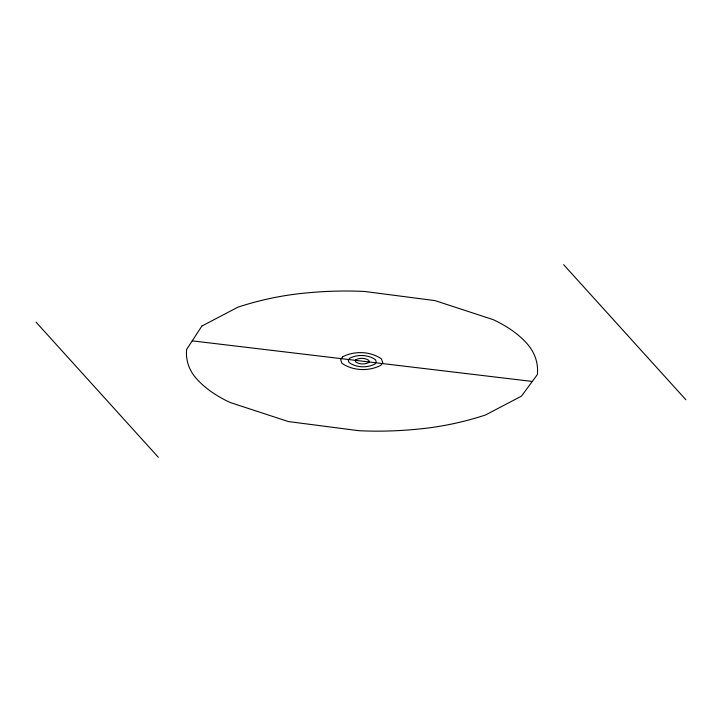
<?xml version="1.0" encoding="UTF-8"?>
<svg xmlns="http://www.w3.org/2000/svg" width="722" height="722" viewBox="0 0 722 722"><rect width="100%" height="100%" fill="white"/><g stroke="black" fill="none" stroke-linecap="round" stroke-linejoin="round"><path stroke-width="1.08" d="M192.232 340.856L532.304 381.451M563.656 264.703L685.9 399.789M36.1 322.211L158.344 457.297M201.898 326.028L186.637 349.43A152.297 74.068 -13.8 0 0 196.835 379.059A238.522 115.998 -13.8 0 0 230.192 402.515L288.34 421.549L358.518 430.664A238.522 115.998 -13.8 0 0 422.812 428.624A152.297 74.068 -13.8 0 0 485.491 414.988L521.483 396.134L537.376 374.565A161.71 78.644 -13.8 0 0 526.555 343.112A238.522 115.998 -13.8 0 0 493.189 319.647L435.041 300.614L364.872 291.498A238.522 115.998 -13.8 0 0 300.569 293.538A152.297 74.068 -13.8 0 0 237.89 307.184L201.898 326.028M342.517 356.876L340.685 359.682L341.912 363.238C352.877 371.009 369.059 371.523 380.864 365.287L382.777 362.697L381.478 358.924C370.503 351.163 354.322 350.648 342.517 356.876M349.484 358.347L348.266 360.215L349.078 362.588C356.397 367.769 367.182 368.112 375.052 363.951L376.324 362.227L375.458 359.709C368.139 354.538 357.354 354.195 349.484 358.347M355.874 359.746L355.269 360.684L355.675 361.866C359.33 364.457 364.727 364.628 368.662 362.552L369.294 361.695L368.861 360.431C365.206 357.841 359.809 357.67 355.874 359.746"/></g></svg>
